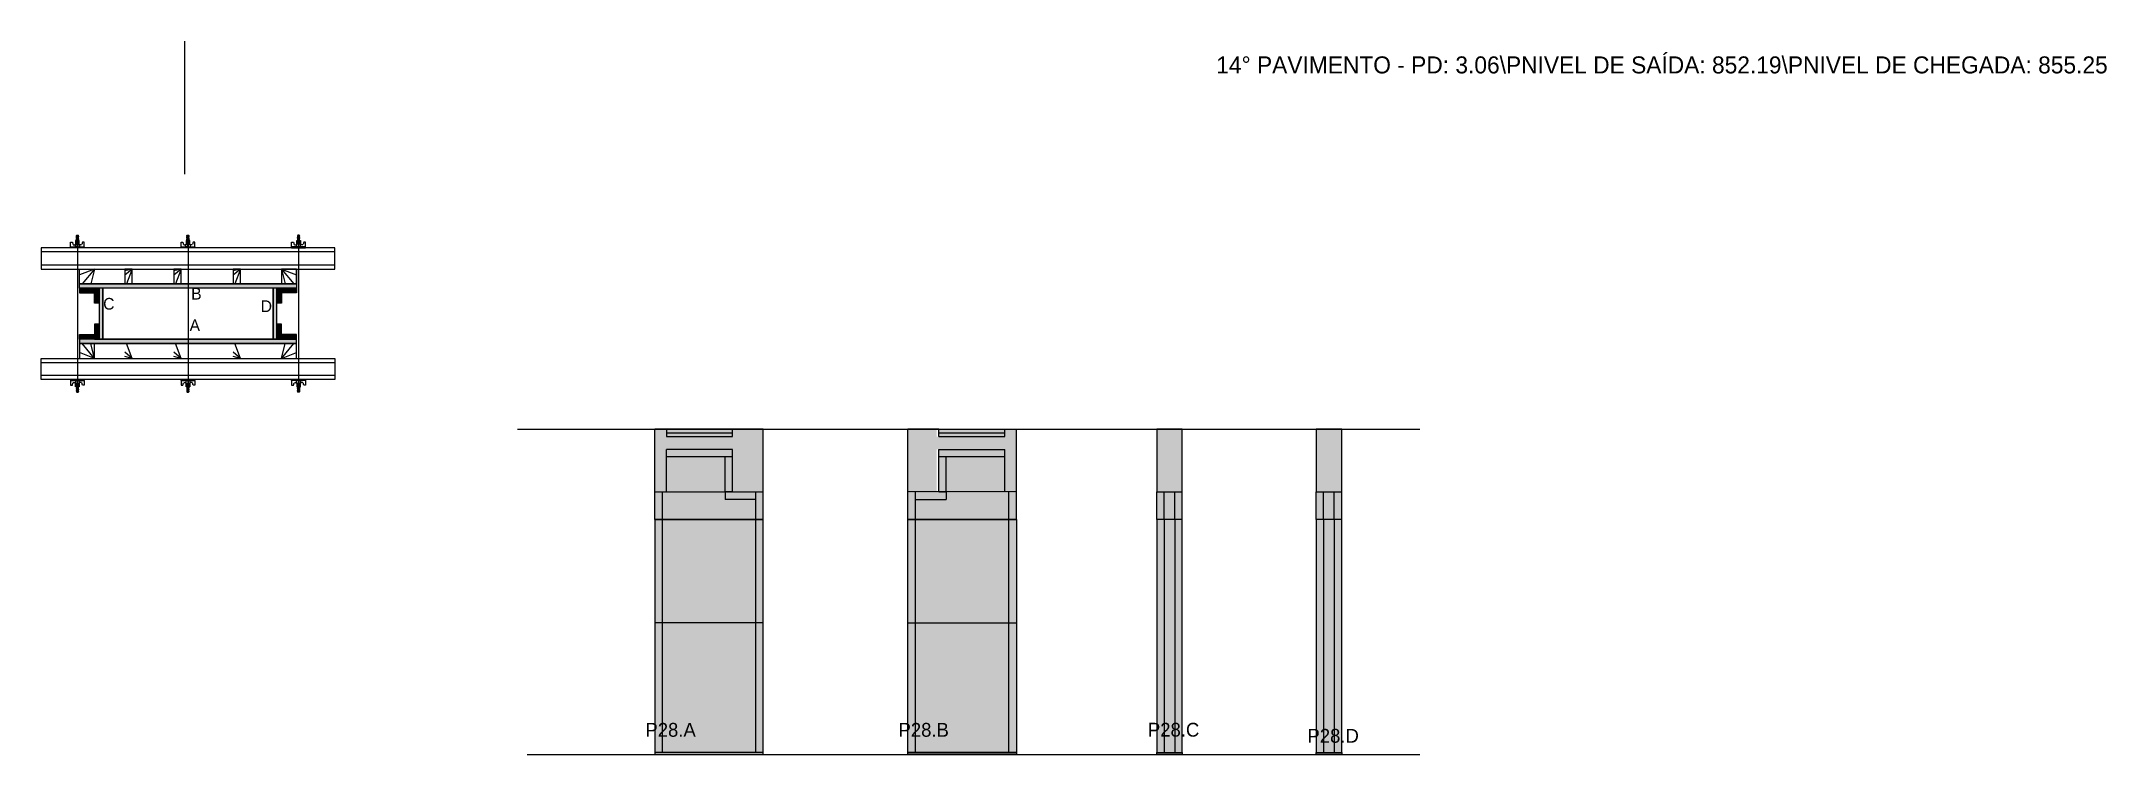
# Model space of a CAD drawing. Header units: metres. Extents: x 4162 to 6105, y 2842 to 3513.
import ezdxf

# ---------------------------------------------------------------- set-up
doc = ezdxf.new("R2010")
doc.units = ezdxf.units.M
for name, color, linetype in [('CHAPA', 7, 'Continuous'), ('COTA', 7, 'Continuous'), ('Hachura', 7, 'Continuous'), ('Madeira', 7, 'Continuous'), ('NOMENCLATURA', 7, 'Continuous'), ('Nível', 7, 'Continuous'), ('Painéis', 7, 'Continuous'), ('Perfil Metálico', 7, 'Continuous'), ('SARR_2.2x7', 7, 'Continuous'), ('SARRAFO', 7, 'Continuous'), ('Texto Seção', 7, 'Continuous'), ('TEXTO_GERAL', 7, 'Continuous')]:
    doc.layers.add(name, color=color, linetype=linetype)

msp = doc.modelspace()

# ---------------------------------------------------------------- hatches: boundary and pattern name
at = {"layer": 'COTA'}
h = msp.add_hatch(color=7, dxfattribs=at)
h.dxf.hatch_style = 1
h.paths.add_polyline_path([(4841.6, 3147.9), (4812.6, 3147.9), (4812.6, 3140.9), (4750.6, 3140.9), (4750.6, 3147.9), (4739.6, 3147.9), (4739.6, 3088.9), (4750.6, 3088.9), (4750.6, 3128.9), (4812.6, 3128.9), (4812.6, 3088.9), (4841.6, 3088.9), (4841.6, 3147.9)])
h = msp.add_hatch(color=7, dxfattribs=at)
h.dxf.hatch_style = 1
h.paths.add_polyline_path([(5004.7, 3128.9), (5068.7, 3128.9), (5068.7, 3088.9), (5079.7, 3088.9), (5079.7, 3147.9), (5068.7, 3147.9), (5068.7, 3140.9), (5004.7, 3140.9), (5004.7, 3147.9), (4977.7, 3147.9), (4977.7, 3088.9), (5004.7, 3088.9), (5004.7, 3128.9)])
h = msp.add_hatch(color=7, dxfattribs=at)
h.dxf.hatch_style = 1
h.paths.add_polyline_path([(5211.7, 3088.9), (5235.7, 3088.9), (5235.7, 3088.9), (5235.7, 3147.9), (5235.7, 3147.9), (5211.7, 3147.9), (5211.7, 3147.9), (5211.7, 3088.9)])
h = msp.add_hatch(color=7, dxfattribs=at)
h.dxf.hatch_style = 1
h.paths.add_polyline_path([(5361.7, 3088.9), (5385.7, 3088.9), (5385.7, 3088.9), (5385.7, 3147.9), (5385.7, 3147.9), (5361.7, 3147.9), (5361.7, 3147.9), (5361.7, 3088.9)])
at = {"layer": 'Hachura'}
h = msp.add_hatch(color=7, dxfattribs=at)
h.dxf.hatch_style = 1
h.paths.add_polyline_path([(4198.4, 3280.5), (4198.4, 3284.5), (4198.4, 3284.5), (4402.4, 3284.5), (4402.4, 3284.5), (4402.4, 3280.5), (4402.4, 3280.5), (4198.4, 3280.5)])
h = msp.add_hatch(color=7, dxfattribs=at)
h.dxf.hatch_style = 1
h.paths.add_polyline_path([(4198.4, 3280.5), (4198.4, 3284.5), (4198.4, 3284.5), (4402.4, 3284.5), (4402.4, 3284.5), (4402.4, 3280.5), (4402.4, 3280.5), (4198.4, 3280.5)])
h = msp.add_hatch(color=7, dxfattribs=at)
h.dxf.hatch_style = 1
h.paths.add_polyline_path([(4212.4, 3280.5), (4212.4, 3276.1), (4212.4, 3276.1), (4198.4, 3276.1), (4198.4, 3276.1), (4198.4, 3280.5), (4198.4, 3280.5), (4212.4, 3280.5)])
h = msp.add_hatch(color=7, dxfattribs=at)
h.dxf.hatch_style = 1
h.paths.add_polyline_path([(4216.8, 3280.5), (4212.4, 3280.5), (4212.4, 3280.5), (4212.4, 3266.5), (4212.4, 3266.5), (4216.8, 3266.5), (4216.8, 3266.5), (4216.8, 3280.5)])
h = msp.add_hatch(color=7, dxfattribs=at)
h.dxf.hatch_style = 1
h.paths.add_polyline_path([(4220.4, 3280.5), (4216.8, 3280.5), (4216.8, 3280.5), (4216.8, 3232.5), (4216.8, 3232.5), (4220.4, 3232.5), (4220.4, 3232.5), (4220.4, 3280.5)])
h = msp.add_hatch(color=7, dxfattribs=at)
h.dxf.hatch_style = 1
h.paths.add_polyline_path([(4220.4, 3280.5), (4216.8, 3280.5), (4216.8, 3280.5), (4216.8, 3232.5), (4216.8, 3232.5), (4220.4, 3232.5), (4220.4, 3232.5), (4220.4, 3280.5)])
h = msp.add_hatch(color=7, dxfattribs=at)
h.dxf.hatch_style = 1
h.paths.add_polyline_path([(4384, 3280.5), (4380.4, 3280.5), (4380.4, 3280.5), (4380.4, 3232.5), (4380.4, 3232.5), (4384, 3232.5), (4384, 3232.5), (4384, 3280.5)])
h = msp.add_hatch(color=7, dxfattribs=at)
h.dxf.hatch_style = 1
h.paths.add_polyline_path([(4384, 3280.5), (4380.4, 3280.5), (4380.4, 3280.5), (4380.4, 3232.5), (4380.4, 3232.5), (4384, 3232.5), (4384, 3232.5), (4384, 3280.5)])
h = msp.add_hatch(color=7, dxfattribs=at)
h.dxf.hatch_style = 1
h.paths.add_polyline_path([(4388.4, 3280.5), (4384, 3280.5), (4384, 3280.5), (4384, 3266.5), (4384, 3266.5), (4388.4, 3266.5), (4388.4, 3266.5), (4388.4, 3280.5)])
h = msp.add_hatch(color=7, dxfattribs=at)
h.dxf.hatch_style = 1
h.paths.add_polyline_path([(4388.4, 3280.5), (4388.4, 3276.1), (4388.4, 3276.1), (4402.4, 3276.1), (4402.4, 3276.1), (4402.4, 3280.5), (4402.4, 3280.5), (4388.4, 3280.5)])
h = msp.add_hatch(color=7, dxfattribs=at)
h.dxf.hatch_style = 1
h.paths.add_polyline_path([(4216.8, 3232.5), (4212.4, 3232.5), (4212.4, 3232.5), (4212.4, 3246.5), (4212.4, 3246.5), (4216.8, 3246.5), (4216.8, 3246.5), (4216.8, 3232.5)])
h = msp.add_hatch(color=7, dxfattribs=at)
h.dxf.hatch_style = 1
h.paths.add_polyline_path([(4388.4, 3232.5), (4384, 3232.5), (4384, 3232.5), (4384, 3246.5), (4384, 3246.5), (4388.4, 3246.5), (4388.4, 3246.5), (4388.4, 3232.5)])
h = msp.add_hatch(color=7, dxfattribs=at)
h.dxf.hatch_style = 1
h.paths.add_polyline_path([(4212.4, 3232.5), (4212.4, 3236.9), (4212.4, 3236.9), (4198.4, 3236.9), (4198.4, 3236.9), (4198.4, 3232.5), (4198.4, 3232.5), (4212.4, 3232.5)])
h = msp.add_hatch(color=7, dxfattribs=at)
h.dxf.hatch_style = 1
h.paths.add_polyline_path([(4198.4, 3232.5), (4198.4, 3228.5), (4198.4, 3228.5), (4402.4, 3228.5), (4402.4, 3228.5), (4402.4, 3232.5), (4402.4, 3232.5), (4198.4, 3232.5)])
h = msp.add_hatch(color=7, dxfattribs=at)
h.dxf.hatch_style = 1
h.paths.add_polyline_path([(4198.4, 3232.5), (4198.4, 3228.5), (4198.4, 3228.5), (4402.4, 3228.5), (4402.4, 3228.5), (4402.4, 3232.5), (4402.4, 3232.5), (4198.4, 3232.5)])
h = msp.add_hatch(color=7, dxfattribs=at)
h.dxf.hatch_style = 1
h.paths.add_polyline_path([(4388.4, 3232.5), (4388.4, 3236.9), (4388.4, 3236.9), (4402.4, 3236.9), (4402.4, 3236.9), (4402.4, 3232.5), (4402.4, 3232.5), (4388.4, 3232.5)])
h = msp.add_hatch(color=7, dxfattribs=at)
h.dxf.hatch_style = 1
h.paths.add_polyline_path([(4812.6, 3147.9), (4750.6, 3147.9), (4750.6, 3147.9), (4750.6, 3140.9), (4750.6, 3140.9), (4812.6, 3140.9), (4812.6, 3140.9), (4812.6, 3147.9)])
h = msp.add_hatch(color=7, dxfattribs=at)
h.dxf.hatch_style = 1
h.paths.add_polyline_path([(5006.7, 3147.9), (5068.7, 3147.9), (5068.7, 3147.9), (5068.7, 3140.9), (5068.7, 3140.9), (5006.7, 3140.9), (5006.7, 3140.9), (5006.7, 3147.9)])
h = msp.add_hatch(color=7, dxfattribs=at)
h.dxf.hatch_style = 1
h.paths.add_polyline_path([(4812.6, 3128.9), (4750.6, 3128.9), (4750.6, 3128.9), (4750.6, 3088.9), (4750.6, 3088.9), (4812.6, 3088.9), (4812.6, 3088.9), (4812.6, 3128.9)])
h = msp.add_hatch(color=7, dxfattribs=at)
h.dxf.hatch_style = 1
h.paths.add_polyline_path([(5006.7, 3128.9), (5068.7, 3128.9), (5068.7, 3128.9), (5068.7, 3088.9), (5068.7, 3088.9), (5006.7, 3088.9), (5006.7, 3088.9), (5006.7, 3128.9)])
h = msp.add_hatch(color=7, dxfattribs=at)
h.dxf.hatch_style = 1
h.paths.add_polyline_path([(4841.6, 3087.9), (4739.6, 3087.9), (4739.6, 3087.9), (4739.6, 2965.9), (4739.6, 2965.9), (4841.6, 2965.9), (4841.6, 2965.9), (4841.6, 3087.9)])
h = msp.add_hatch(color=7, dxfattribs=at)
h.dxf.hatch_style = 1
h.paths.add_polyline_path([(4977.7, 3087.9), (5079.7, 3087.9), (5079.7, 3087.9), (5079.7, 2965.9), (5079.7, 2965.9), (4977.7, 2965.9), (4977.7, 2965.9), (4977.7, 3087.9)])
h = msp.add_hatch(color=7, dxfattribs=at)
h.dxf.hatch_style = 1
h.paths.add_polyline_path([(5235.7, 3088.9), (5211.7, 3088.9), (5211.7, 3088.9), (5211.7, 2841.9), (5211.7, 2841.9), (5235.7, 2841.9), (5235.7, 2841.9), (5235.7, 3088.9)])
h = msp.add_hatch(color=7, dxfattribs=at)
h.dxf.hatch_style = 1
h.paths.add_polyline_path([(5385.7, 3088.9), (5361.7, 3088.9), (5361.7, 3088.9), (5361.7, 2841.9), (5361.7, 2841.9), (5385.7, 2841.9), (5385.7, 2841.9), (5385.7, 3088.9)])
h = msp.add_hatch(color=7, dxfattribs=at)
h.dxf.hatch_style = 1
h.paths.add_polyline_path([(4841.6, 2965.9), (4739.6, 2965.9), (4739.6, 2965.9), (4739.6, 2843.9), (4739.6, 2843.9), (4841.6, 2843.9), (4841.6, 2843.9), (4841.6, 2965.9)])
h = msp.add_hatch(color=7, dxfattribs=at)
h.dxf.hatch_style = 1
h.paths.add_polyline_path([(4977.7, 2965.9), (5079.7, 2965.9), (5079.7, 2965.9), (5079.7, 2843.9), (5079.7, 2843.9), (4977.7, 2843.9), (4977.7, 2843.9), (4977.7, 2965.9)])

# ---------------------------------------------------------------- linework, layer by layer
at = {"layer": 'CHAPA', "color": 7, "lineweight": 25}
for points in [[(4198.4, 3280.5), (4198.4, 3284.5), (4402.4, 3284.5), (4402.4, 3280.5)], [(4198.4, 3280.5), (4198.4, 3284.5), (4402.4, 3284.5), (4402.4, 3280.5)], [(4220.4, 3280.5), (4216.8, 3280.5), (4216.8, 3232.5), (4220.4, 3232.5)], [(4220.4, 3280.5), (4216.8, 3280.5), (4216.8, 3232.5), (4220.4, 3232.5)], [(4384, 3280.5), (4380.4, 3280.5), (4380.4, 3232.5), (4384, 3232.5)], [(4384, 3280.5), (4380.4, 3280.5), (4380.4, 3232.5), (4384, 3232.5)], [(4198.4, 3232.5), (4198.4, 3228.5), (4402.4, 3228.5), (4402.4, 3232.5)], [(4198.4, 3232.5), (4198.4, 3228.5), (4402.4, 3228.5), (4402.4, 3232.5)]]:
    msp.add_lwpolyline(points, close=True, dxfattribs=at)
at = {"layer": 'COTA', "color": 7, "lineweight": 25}
for p, q in [((4841.6, 3147.9), (4739.6, 3147.9)), ((4739.6, 3088.9), (4739.6, 3147.9)), ((4841.6, 3088.9), (4841.6, 3147.9)), ((4977.7, 3088.9), (4977.7, 3147.9)), ((5006.7, 3147.9), (4977.7, 3147.9)), ((5068.7, 3147.9), (5079.7, 3147.9)), ((5079.7, 3088.9), (5079.7, 3147.9))]:
    msp.add_line(p, q, dxfattribs=at)
for points in [[(5235.7, 3088.9), (5235.7, 3147.9), (5211.7, 3147.9), (5211.7, 3088.9)], [(5385.7, 3088.9), (5385.7, 3147.9), (5361.7, 3147.9), (5361.7, 3088.9)]]:
    msp.add_lwpolyline(points, dxfattribs=at)
at = {"layer": 'Defpoints', "color": 7, "lineweight": 25}
msp.add_line((4297.4, 3387.6), (4297.4, 3512.6), dxfattribs=at)
at = {"layer": 'Hachura', "color": 7, "lineweight": 25}
for p, q in [((4189.9, 3318.5), (4189.9, 3323.7)), ((4189.9, 3323.7), (4191.6, 3323.7)), ((4191.6, 3323.7), (4192.2, 3321.5)), ((4198.1, 3325.2), (4194.7, 3325.2)), ((4198.1, 3325.2), (4194.7, 3325.2)), ((4194.7, 3325.2), (4194.7, 3322)), ((4197.4, 3328.3), (4195.2, 3329.3)), ((4197.4, 3327.1), (4195.2, 3328.2)), ((4197.4, 3325.9), (4195.2, 3327)), ((4196.5, 3325.2), (4195.2, 3325.9)), ((4195.3, 3329.6), (4197.4, 3328.5)), ((4195.3, 3328.4), (4197.4, 3327.3)), ((4195.3, 3327.3), (4197.4, 3326.2)), ((4195.4, 3330), (4195.7, 3330.3)), ((4195.4, 3329.7), (4195.4, 3330)), ((4195.4, 3330), (4195.4, 3330)), ((4197.3, 3330), (4195.4, 3330)), ((4195.4, 3329.7), (4197.3, 3328.7)), ((4195.4, 3329.7), (4197.3, 3328.7)), ((4195.4, 3328.5), (4195.4, 3329.2)), ((4197.3, 3328.2), (4195.4, 3329.2)), ((4195.4, 3328.5), (4197.3, 3327.5)), ((4195.4, 3327.4), (4195.4, 3328)), ((4197.3, 3327), (4195.4, 3328)), ((4195.4, 3327.8), (4195.4, 3328)), ((4195.4, 3327.4), (4197.3, 3326.4)), ((4195.4, 3326.2), (4195.4, 3326.8)), ((4197.3, 3325.9), (4195.4, 3326.8)), ((4195.4, 3326.2), (4197.3, 3325.2)), ((4196.3, 3325.2), (4195.4, 3325.7)), ((4195.4, 3325.2), (4195.4, 3325.7)), ((4195.7, 3330.3), (4197, 3330.3)), ((4195.7, 3325.2), (4195.7, 3322)), ((4197.3, 3329.3), (4196, 3330)), ((4197.4, 3329.4), (4196.3, 3330)), ((4196.4, 3329.3), (4196.4, 3187.5)), ((4196.8, 3330), (4197.4, 3329.7)), ((4197.3, 3330), (4197, 3330.3)), ((4197, 3330), (4197.3, 3329.9)), ((4197.3, 3329.9), (4197.3, 3330)), ((4197.3, 3329.3), (4197.3, 3328.7)), ((4197.3, 3327.5), (4197.3, 3328.2)), ((4197.3, 3326.8), (4197.3, 3327)), ((4197.3, 3326.8), (4197.3, 3326.4)), ((4197.3, 3325.9), (4197.3, 3325.2)), ((4197.3, 3325.2), (4197.3, 3322)), ((4198.1, 3322), (4198.1, 3325.2)), ((4201.2, 3323.7), (4200.6, 3321.5)), ((4202.8, 3323.7), (4201.2, 3323.7)), ((4202.8, 3319.4), (4202.8, 3323.7)), ((4293.9, 3318.5), (4293.9, 3323.7)), ((4293.9, 3323.7), (4295.6, 3323.7)), ((4295.6, 3323.7), (4296.2, 3321.5)), ((4302.1, 3325.2), (4298.7, 3325.2)), ((4302.1, 3325.2), (4298.7, 3325.2)), ((4298.7, 3325.2), (4298.7, 3322)), ((4301.4, 3328.3), (4299.2, 3329.3)), ((4301.4, 3327.1), (4299.2, 3328.2)), ((4301.4, 3325.9), (4299.2, 3327)), ((4300.5, 3325.2), (4299.2, 3325.9)), ((4299.3, 3329.6), (4301.4, 3328.5)), ((4299.3, 3328.4), (4301.4, 3327.3)), ((4299.3, 3327.3), (4301.4, 3326.2)), ((4299.4, 3330), (4299.7, 3330.3)), ((4299.4, 3329.7), (4299.4, 3330)), ((4299.4, 3330), (4299.4, 3330)), ((4301.3, 3330), (4299.4, 3330)), ((4299.4, 3329.7), (4301.3, 3328.7)), ((4299.4, 3329.7), (4301.3, 3328.7)), ((4299.4, 3328.5), (4299.4, 3329.2)), ((4301.3, 3328.2), (4299.4, 3329.2)), ((4299.4, 3328.5), (4301.3, 3327.5)), ((4299.4, 3327.4), (4299.4, 3328)), ((4301.3, 3327), (4299.4, 3328)), ((4299.4, 3327.8), (4299.4, 3328)), ((4299.4, 3327.4), (4301.3, 3326.4)), ((4299.4, 3326.2), (4299.4, 3326.8)), ((4301.3, 3325.9), (4299.4, 3326.8)), ((4299.4, 3326.2), (4301.3, 3325.2)), ((4300.3, 3325.2), (4299.4, 3325.7)), ((4299.4, 3325.2), (4299.4, 3325.7)), ((4299.7, 3330.3), (4301, 3330.3)), ((4299.7, 3325.2), (4299.7, 3322)), ((4301.3, 3329.3), (4300, 3330)), ((4301.4, 3329.4), (4300.3, 3330)), ((4300.4, 3329.3), (4300.4, 3187.5)), ((4300.8, 3330), (4301.4, 3329.7)), ((4301.3, 3330), (4301, 3330.3)), ((4301, 3330), (4301.3, 3329.9)), ((4301.3, 3329.9), (4301.3, 3330)), ((4301.3, 3329.3), (4301.3, 3328.7)), ((4301.3, 3327.5), (4301.3, 3328.2)), ((4301.3, 3326.8), (4301.3, 3327)), ((4301.3, 3326.8), (4301.3, 3326.4)), ((4301.3, 3325.9), (4301.3, 3325.2)), ((4301.3, 3325.2), (4301.3, 3322)), ((4302.1, 3322), (4302.1, 3325.2)), ((4305.2, 3323.7), (4304.6, 3321.5)), ((4306.8, 3323.7), (4305.2, 3323.7)), ((4306.8, 3319.4), (4306.8, 3323.7)), ((4397.9, 3319.4), (4397.9, 3323.7)), ((4397.9, 3323.7), (4399.6, 3323.7)), ((4399.6, 3323.7), (4400.2, 3321.5)), ((4402.7, 3325.2), (4406.1, 3325.2)), ((4402.7, 3325.2), (4406.1, 3325.2)), ((4402.7, 3322), (4402.7, 3325.2)), ((4404, 3330), (4403.3, 3329.7)), ((4405.5, 3329.6), (4403.3, 3328.5)), ((4405.5, 3328.4), (4403.3, 3327.3)), ((4405.5, 3327.3), (4403.3, 3326.2)), ((4403.4, 3329.4), (4404.5, 3330)), ((4403.4, 3328.3), (4405.5, 3329.3)), ((4403.4, 3327.1), (4405.5, 3328.2)), ((4403.4, 3325.9), (4405.5, 3327)), ((4403.5, 3330), (4403.8, 3330.3)), ((4403.7, 3330), (4403.5, 3329.9)), ((4403.5, 3329.9), (4403.5, 3330)), ((4403.5, 3329.3), (4404.8, 3330)), ((4403.5, 3330), (4405.4, 3330)), ((4405.4, 3329.7), (4403.5, 3328.7)), ((4405.4, 3329.7), (4403.5, 3328.7)), ((4403.5, 3329.3), (4403.5, 3328.7)), ((4403.5, 3328.2), (4405.4, 3329.2)), ((4405.4, 3328.5), (4403.5, 3327.5)), ((4403.5, 3327.5), (4403.5, 3328.2)), ((4403.5, 3327), (4405.4, 3328)), ((4405.4, 3327.4), (4403.5, 3326.4)), ((4403.5, 3326.8), (4403.5, 3327)), ((4403.5, 3326.8), (4403.5, 3326.4)), ((4403.5, 3325.9), (4405.4, 3326.8)), ((4405.4, 3326.2), (4403.5, 3325.2)), ((4403.5, 3325.9), (4403.5, 3325.2)), ((4403.5, 3325.2), (4403.5, 3322)), ((4405.1, 3330.3), (4403.8, 3330.3)), ((4404.3, 3325.2), (4405.5, 3325.9)), ((4404.4, 3329.3), (4404.4, 3187.5)), ((4404.5, 3325.2), (4405.4, 3325.7)), ((4405, 3325.2), (4405, 3322)), ((4405.4, 3330), (4405.1, 3330.3)), ((4405.4, 3329.7), (4405.4, 3330)), ((4405.4, 3330), (4405.4, 3330)), ((4405.4, 3328.5), (4405.4, 3329.2)), ((4405.4, 3327.4), (4405.4, 3328)), ((4405.4, 3327.8), (4405.4, 3328)), ((4405.4, 3326.2), (4405.4, 3326.8)), ((4405.4, 3325.2), (4405.4, 3325.7)), ((4406.1, 3325.2), (4406.1, 3322)), ((4409.2, 3323.7), (4408.6, 3321.5)), ((4410.8, 3323.7), (4409.2, 3323.7)), ((4410.8, 3318.5), (4410.8, 3323.7)), ((4189.9, 3319.4), (4202.8, 3319.4)), ((4189.9, 3319.4), (4195.1, 3319.4)), ((4202.8, 3318.5), (4189.9, 3318.5)), ((4190.1, 3319.4), (4190.1, 3318.5)), ((4190.3, 3319.4), (4190.3, 3318.5)), ((4190.6, 3319.4), (4190.6, 3318.5)), ((4191.1, 3319.4), (4191.1, 3318.5)), ((4191.9, 3319.4), (4191.9, 3318.5)), ((4192.5, 3321.2), (4194.5, 3321.2)), ((4193.3, 3319.4), (4193.3, 3318.5)), ((4201.9, 3318.5), (4194.1, 3318.5)), ((4194.5, 3322), (4198.3, 3322)), ((4194.5, 3319.4), (4194.5, 3322)), ((4196.4, 3319.4), (4194.5, 3319.4)), ((4195.1, 3319.4), (4195.7, 3319.4)), ((4195.4, 3319.1), (4195.4, 3319.3)), ((4195.4, 3318.7), (4195.4, 3319.1)), ((4196.1, 3319.4), (4196.1, 3321.4)), ((4196.4, 3319.4), (4196.4, 3318.5)), ((4196.6, 3321.4), (4196.6, 3319.4)), ((4197.4, 3319.3), (4197.4, 3318.9)), ((4198.3, 3322), (4198.1, 3322)), ((4198.3, 3322), (4198.1, 3322)), ((4198.3, 3322), (4198.3, 3319.4)), ((4200.3, 3321.2), (4198.3, 3321.2)), ((4199.4, 3319.4), (4199.4, 3318.5)), ((4200.8, 3319.4), (4200.8, 3318.5)), ((4201.7, 3319.4), (4201.7, 3318.5)), ((4202.1, 3319.4), (4202.1, 3318.5)), ((4202.5, 3319.4), (4202.5, 3318.5)), ((4202.7, 3319.4), (4202.7, 3318.5)), ((4202.8, 3319.4), (4202.8, 3318.5)), ((4293.9, 3319.4), (4306.8, 3319.4)), ((4293.9, 3319.4), (4299.1, 3319.4)), ((4306.8, 3318.5), (4293.9, 3318.5)), ((4294.1, 3319.4), (4294.1, 3318.5)), ((4294.3, 3319.4), (4294.3, 3318.5)), ((4294.6, 3319.4), (4294.6, 3318.5)), ((4295.1, 3319.4), (4295.1, 3318.5)), ((4295.9, 3319.4), (4295.9, 3318.5)), ((4296.5, 3321.2), (4298.5, 3321.2)), ((4297.3, 3319.4), (4297.3, 3318.5)), ((4305.9, 3318.5), (4298.1, 3318.5)), ((4298.5, 3322), (4302.3, 3322)), ((4298.5, 3319.4), (4298.5, 3322)), ((4300.4, 3319.4), (4298.5, 3319.4)), ((4299.1, 3319.4), (4299.7, 3319.4)), ((4299.4, 3319.1), (4299.4, 3319.3)), ((4299.4, 3318.7), (4299.4, 3319.1)), ((4300.1, 3319.4), (4300.1, 3321.4)), ((4300.4, 3319.4), (4300.4, 3318.5)), ((4300.6, 3321.4), (4300.6, 3319.4)), ((4301.4, 3319.3), (4301.4, 3318.9)), ((4302.3, 3322), (4302.1, 3322)), ((4302.3, 3322), (4302.1, 3322)), ((4302.3, 3322), (4302.3, 3319.4)), ((4304.3, 3321.2), (4302.3, 3321.2)), ((4303.4, 3319.4), (4303.4, 3318.5)), ((4304.8, 3319.4), (4304.8, 3318.5)), ((4305.7, 3319.4), (4305.7, 3318.5)), ((4306.1, 3319.4), (4306.1, 3318.5)), ((4306.5, 3319.4), (4306.5, 3318.5)), ((4306.7, 3319.4), (4306.7, 3318.5)), ((4306.8, 3319.4), (4306.8, 3318.5)), ((4410.8, 3319.4), (4397.9, 3319.4)), ((4397.9, 3319.4), (4397.9, 3318.5)), ((4397.9, 3318.5), (4410.8, 3318.5)), ((4398.1, 3319.4), (4398.1, 3318.5)), ((4398.3, 3319.4), (4398.3, 3318.5)), ((4398.6, 3319.4), (4398.6, 3318.5)), ((4398.9, 3318.5), (4406.7, 3318.5)), ((4399.1, 3319.4), (4399.1, 3318.5)), ((4399.9, 3319.4), (4399.9, 3318.5)), ((4400.5, 3321.2), (4402.5, 3321.2)), ((4401.4, 3319.4), (4401.4, 3318.5)), ((4406.3, 3322), (4402.5, 3322)), ((4402.5, 3322), (4402.5, 3319.4)), ((4402.5, 3322), (4402.7, 3322)), ((4402.5, 3322), (4402.7, 3322)), ((4403.4, 3319.3), (4403.4, 3318.9)), ((4404.2, 3321.4), (4404.2, 3319.4)), ((4404.4, 3319.4), (4406.3, 3319.4)), ((4404.4, 3319.4), (4404.4, 3318.5)), ((4404.7, 3319.4), (4404.7, 3321.4)), ((4405.7, 3319.4), (4405, 3319.4)), ((4405.3, 3319.1), (4405.3, 3319.3)), ((4405.3, 3318.7), (4405.3, 3319.1)), ((4410.8, 3319.4), (4405.7, 3319.4)), ((4406.3, 3319.4), (4406.3, 3322)), ((4408.3, 3321.2), (4406.3, 3321.2)), ((4407.4, 3319.4), (4407.4, 3318.5)), ((4408.8, 3319.4), (4408.8, 3318.5)), ((4409.7, 3319.4), (4409.7, 3318.5)), ((4410.1, 3319.4), (4410.1, 3318.5)), ((4410.5, 3319.4), (4410.5, 3318.5)), ((4410.7, 3319.4), (4410.7, 3318.5)), ((4202.8, 3194.5), (4189.9, 3194.5)), ((4189.9, 3194.5), (4189.9, 3189.4)), ((4189.9, 3193.6), (4202.8, 3193.6)), ((4189.9, 3193.6), (4195.1, 3193.6)), ((4189.9, 3189.4), (4191.6, 3189.4)), ((4190.1, 3193.6), (4190.1, 3194.5)), ((4190.3, 3193.6), (4190.3, 3194.5)), ((4190.6, 3193.6), (4190.6, 3194.5)), ((4191.1, 3193.6), (4191.1, 3194.5)), ((4191.6, 3189.4), (4192.2, 3191.6)), ((4191.9, 3193.6), (4191.9, 3194.5)), ((4192.5, 3191.8), (4194.5, 3191.8)), ((4193.3, 3193.6), (4193.3, 3194.5)), ((4201.9, 3194.5), (4194.1, 3194.5)), ((4196.4, 3193.6), (4194.5, 3193.6)), ((4194.5, 3193.6), (4194.5, 3191)), ((4194.5, 3191), (4198.3, 3191)), ((4194.7, 3187.8), (4194.7, 3191)), ((4198.1, 3187.9), (4194.7, 3187.9)), ((4198.1, 3187.8), (4194.7, 3187.8)), ((4195.1, 3193.6), (4195.7, 3193.6)), ((4196.5, 3187.8), (4195.2, 3187.2)), ((4197.4, 3187.1), (4195.2, 3186)), ((4195.3, 3185.8), (4197.4, 3186.9)), ((4195.4, 3194.4), (4195.4, 3193.9)), ((4195.4, 3193.9), (4195.4, 3193.7)), ((4195.4, 3186.8), (4197.3, 3187.8)), ((4196.3, 3187.8), (4195.4, 3187.4)), ((4195.4, 3187.8), (4195.4, 3187.4)), ((4197.3, 3187.2), (4195.4, 3186.2)), ((4195.4, 3186.8), (4195.4, 3186.2)), ((4195.4, 3185.7), (4197.3, 3186.6)), ((4195.7, 3187.8), (4195.7, 3191)), ((4196.1, 3193.6), (4196.1, 3191.6)), ((4196.4, 3193.6), (4196.4, 3194.5)), ((4196.6, 3191.6), (4196.6, 3193.6)), ((4197.3, 3187.8), (4197.3, 3191)), ((4197.3, 3187.2), (4197.3, 3187.8)), ((4197.3, 3186.2), (4197.3, 3186.6)), ((4197.4, 3193.7), (4197.4, 3194.2)), ((4198.1, 3191), (4198.1, 3187.8)), ((4198.3, 3191), (4198.1, 3191)), ((4198.3, 3191), (4198.1, 3191)), ((4198.3, 3191), (4198.3, 3193.6)), ((4200.3, 3191.8), (4198.3, 3191.8)), ((4199.4, 3193.6), (4199.4, 3194.5)), ((4201.2, 3189.4), (4200.6, 3191.6)), ((4200.8, 3193.6), (4200.8, 3194.5)), ((4202.8, 3189.4), (4201.2, 3189.4)), ((4201.7, 3193.6), (4201.7, 3194.5)), ((4202.1, 3193.6), (4202.1, 3194.5)), ((4202.5, 3193.6), (4202.5, 3194.5)), ((4202.7, 3193.6), (4202.7, 3194.5)), ((4202.8, 3193.6), (4202.8, 3194.5)), ((4202.8, 3193.6), (4202.8, 3189.4)), ((4306.8, 3194.5), (4293.9, 3194.5)), ((4293.9, 3194.5), (4293.9, 3189.4)), ((4293.9, 3193.6), (4306.8, 3193.6)), ((4293.9, 3193.6), (4299.1, 3193.6)), ((4293.9, 3189.4), (4295.6, 3189.4)), ((4294.1, 3193.6), (4294.1, 3194.5)), ((4294.3, 3193.6), (4294.3, 3194.5)), ((4294.6, 3193.6), (4294.6, 3194.5)), ((4295.1, 3193.6), (4295.1, 3194.5)), ((4295.6, 3189.4), (4296.2, 3191.6)), ((4295.9, 3193.6), (4295.9, 3194.5)), ((4296.5, 3191.8), (4298.5, 3191.8)), ((4297.3, 3193.6), (4297.3, 3194.5)), ((4305.9, 3194.5), (4298.1, 3194.5)), ((4300.4, 3193.6), (4298.5, 3193.6)), ((4298.5, 3193.6), (4298.5, 3191)), ((4298.5, 3191), (4302.3, 3191)), ((4298.7, 3187.8), (4298.7, 3191)), ((4302.1, 3187.9), (4298.7, 3187.9)), ((4302.1, 3187.8), (4298.7, 3187.8)), ((4299.1, 3193.6), (4299.7, 3193.6)), ((4300.5, 3187.8), (4299.2, 3187.2)), ((4301.4, 3187.1), (4299.2, 3186)), ((4299.3, 3185.8), (4301.4, 3186.9)), ((4299.4, 3194.4), (4299.4, 3193.9)), ((4299.4, 3193.9), (4299.4, 3193.7)), ((4299.4, 3186.8), (4301.3, 3187.8)), ((4300.3, 3187.8), (4299.4, 3187.4)), ((4299.4, 3187.8), (4299.4, 3187.4)), ((4301.3, 3187.2), (4299.4, 3186.2)), ((4299.4, 3186.8), (4299.4, 3186.2)), ((4299.4, 3185.7), (4301.3, 3186.6)), ((4299.7, 3187.8), (4299.7, 3191)), ((4300.1, 3193.6), (4300.1, 3191.6)), ((4300.4, 3193.6), (4300.4, 3194.5)), ((4300.6, 3191.6), (4300.6, 3193.6)), ((4301.3, 3187.8), (4301.3, 3191)), ((4301.3, 3187.2), (4301.3, 3187.8)), ((4301.3, 3186.2), (4301.3, 3186.6)), ((4301.4, 3193.7), (4301.4, 3194.2)), ((4302.1, 3191), (4302.1, 3187.8)), ((4302.3, 3191), (4302.1, 3191)), ((4302.3, 3191), (4302.1, 3191)), ((4302.3, 3191), (4302.3, 3193.6)), ((4304.3, 3191.8), (4302.3, 3191.8)), ((4303.4, 3193.6), (4303.4, 3194.5)), ((4305.2, 3189.4), (4304.6, 3191.6)), ((4304.8, 3193.6), (4304.8, 3194.5)), ((4306.8, 3189.4), (4305.2, 3189.4)), ((4305.7, 3193.6), (4305.7, 3194.5)), ((4306.1, 3193.6), (4306.1, 3194.5)), ((4306.5, 3193.6), (4306.5, 3194.5)), ((4306.7, 3193.6), (4306.7, 3194.5)), ((4306.8, 3193.6), (4306.8, 3194.5)), ((4306.8, 3193.6), (4306.8, 3189.4)), ((4397.9, 3194.5), (4410.8, 3194.5)), ((4397.9, 3193.6), (4397.9, 3194.5)), ((4410.8, 3193.6), (4397.9, 3193.6)), ((4397.9, 3193.6), (4397.9, 3189.4)), ((4397.9, 3189.4), (4399.6, 3189.4)), ((4398.1, 3193.6), (4398.1, 3194.5)), ((4398.3, 3193.6), (4398.3, 3194.5)), ((4398.6, 3193.6), (4398.6, 3194.5)), ((4398.9, 3194.5), (4406.7, 3194.5)), ((4399.1, 3193.6), (4399.1, 3194.5)), ((4399.6, 3189.4), (4400.2, 3191.6)), ((4399.9, 3193.6), (4399.9, 3194.5)), ((4400.5, 3191.8), (4402.5, 3191.8)), ((4401.4, 3193.6), (4401.4, 3194.5)), ((4402.5, 3191), (4402.5, 3193.6)), ((4406.3, 3191), (4402.5, 3191)), ((4402.5, 3191), (4402.7, 3191)), ((4402.5, 3191), (4402.7, 3191)), ((4402.7, 3191), (4402.7, 3187.8)), ((4402.7, 3187.9), (4406.1, 3187.9)), ((4402.7, 3187.8), (4406.1, 3187.8)), ((4405.5, 3185.8), (4403.3, 3186.9)), ((4403.4, 3193.7), (4403.4, 3194.2)), ((4403.4, 3187.1), (4405.5, 3186)), ((4403.5, 3187.8), (4403.5, 3191)), ((4403.5, 3187.2), (4403.5, 3187.8)), ((4405.4, 3186.8), (4403.5, 3187.8)), ((4403.5, 3187.2), (4405.4, 3186.2)), ((4403.5, 3186.2), (4403.5, 3186.6)), ((4405.4, 3185.7), (4403.5, 3186.6)), ((4404.2, 3191.6), (4404.2, 3193.6)), ((4404.3, 3187.8), (4405.5, 3187.2)), ((4404.4, 3193.6), (4404.4, 3194.5)), ((4404.4, 3193.6), (4406.3, 3193.6)), ((4404.5, 3187.8), (4405.4, 3187.4)), ((4404.7, 3193.6), (4404.7, 3191.6)), ((4405.7, 3193.6), (4405, 3193.6)), ((4405, 3187.8), (4405, 3191)), ((4405.3, 3194.4), (4405.3, 3193.9)), ((4405.3, 3193.9), (4405.3, 3193.7)), ((4405.4, 3187.8), (4405.4, 3187.4)), ((4405.4, 3186.8), (4405.4, 3186.2)), ((4410.8, 3193.6), (4405.7, 3193.6)), ((4406.1, 3187.8), (4406.1, 3191)), ((4406.3, 3193.6), (4406.3, 3191)), ((4408.3, 3191.8), (4406.3, 3191.8)), ((4407.4, 3193.6), (4407.4, 3194.5)), ((4409.2, 3189.4), (4408.6, 3191.6)), ((4408.8, 3193.6), (4408.8, 3194.5)), ((4410.8, 3189.4), (4409.2, 3189.4)), ((4409.7, 3193.6), (4409.7, 3194.5)), ((4410.1, 3193.6), (4410.1, 3194.5)), ((4410.5, 3193.6), (4410.5, 3194.5)), ((4410.7, 3193.6), (4410.7, 3194.5)), ((4410.8, 3194.5), (4410.8, 3189.4)), ((4197.4, 3185.9), (4195.2, 3184.9)), ((4197.4, 3184.8), (4195.2, 3183.7)), ((4195.3, 3184.6), (4197.4, 3185.7)), ((4195.3, 3183.5), (4197.4, 3184.5)), ((4197.3, 3186), (4195.4, 3185)), ((4195.4, 3185.7), (4195.4, 3185)), ((4195.4, 3184.5), (4197.3, 3185.5)), ((4195.4, 3185.2), (4195.4, 3185)), ((4197.3, 3184.8), (4195.4, 3183.9)), ((4195.4, 3184.5), (4195.4, 3183.9)), ((4195.4, 3183.4), (4197.3, 3184.3)), ((4195.4, 3183.4), (4197.3, 3184.3)), ((4195.4, 3183.4), (4195.4, 3183)), ((4195.4, 3183), (4195.4, 3183)), ((4195.4, 3183), (4195.7, 3182.7)), ((4197.3, 3183), (4195.4, 3183)), ((4195.7, 3182.7), (4197, 3182.7)), ((4197.3, 3183.7), (4196, 3183)), ((4197.4, 3183.6), (4196.3, 3183)), ((4196.8, 3183), (4197.4, 3183.4)), ((4197, 3183), (4197.3, 3183.2)), ((4197.3, 3183), (4197, 3182.7)), ((4197.3, 3186.2), (4197.3, 3186)), ((4197.3, 3185.5), (4197.3, 3184.8)), ((4197.3, 3183.7), (4197.3, 3184.3)), ((4197.3, 3183.2), (4197.3, 3183)), ((4301.4, 3185.9), (4299.2, 3184.9)), ((4301.4, 3184.8), (4299.2, 3183.7)), ((4299.3, 3184.6), (4301.4, 3185.7)), ((4299.3, 3183.5), (4301.4, 3184.5)), ((4301.3, 3186), (4299.4, 3185)), ((4299.4, 3185.7), (4299.4, 3185)), ((4299.4, 3184.5), (4301.3, 3185.5)), ((4299.4, 3185.2), (4299.4, 3185)), ((4301.3, 3184.8), (4299.4, 3183.9)), ((4299.4, 3184.5), (4299.4, 3183.9)), ((4299.4, 3183.4), (4301.3, 3184.3)), ((4299.4, 3183.4), (4301.3, 3184.3)), ((4299.4, 3183.4), (4299.4, 3183)), ((4299.4, 3183), (4299.4, 3183)), ((4299.4, 3183), (4299.7, 3182.7)), ((4301.3, 3183), (4299.4, 3183)), ((4299.7, 3182.7), (4301, 3182.7)), ((4301.3, 3183.7), (4300, 3183)), ((4301.4, 3183.6), (4300.3, 3183)), ((4300.8, 3183), (4301.4, 3183.4)), ((4301, 3183), (4301.3, 3183.2)), ((4301.3, 3183), (4301, 3182.7)), ((4301.3, 3186.2), (4301.3, 3186)), ((4301.3, 3185.5), (4301.3, 3184.8)), ((4301.3, 3183.7), (4301.3, 3184.3)), ((4301.3, 3183.2), (4301.3, 3183)), ((4405.5, 3184.6), (4403.3, 3185.7)), ((4405.5, 3183.5), (4403.3, 3184.5)), ((4404, 3183), (4403.3, 3183.4)), ((4403.4, 3185.9), (4405.5, 3184.9)), ((4403.4, 3184.8), (4405.5, 3183.7)), ((4403.4, 3183.6), (4404.5, 3183)), ((4403.5, 3186.2), (4403.5, 3186)), ((4403.5, 3186), (4405.4, 3185)), ((4403.5, 3185.5), (4403.5, 3184.8)), ((4405.4, 3184.5), (4403.5, 3185.5)), ((4403.5, 3184.8), (4405.4, 3183.9)), ((4405.4, 3183.4), (4403.5, 3184.3)), ((4403.5, 3183.7), (4403.5, 3184.3)), ((4405.4, 3183.4), (4403.5, 3184.3)), ((4403.5, 3183.7), (4404.8, 3183)), ((4403.7, 3183), (4403.5, 3183.2)), ((4403.5, 3183.2), (4403.5, 3183)), ((4403.5, 3183), (4403.8, 3182.7)), ((4403.5, 3183), (4405.4, 3183)), ((4405.1, 3182.7), (4403.8, 3182.7)), ((4405.4, 3183), (4405.1, 3182.7)), ((4405.4, 3185.7), (4405.4, 3185)), ((4405.4, 3185.2), (4405.4, 3185)), ((4405.4, 3184.5), (4405.4, 3183.9)), ((4405.4, 3183.4), (4405.4, 3183)), ((4405.4, 3183), (4405.4, 3183))]:
    msp.add_line(p, q, dxfattribs=at)
at = {"layer": 'Madeira', "color": 7, "lineweight": 25}
for p, q in [((4212.4, 3298.5), (4198.4, 3293.1)), ((4212.4, 3298.5), (4200.9, 3284.5)), ((4212.4, 3298.5), (4208.9, 3284.5)), ((4247.9, 3298.5), (4240.9, 3292.8)), ((4247.9, 3298.5), (4240.9, 3296.8)), ((4247.9, 3298.5), (4242.5, 3284.5)), ((4293.9, 3298.5), (4286.9, 3292.8)), ((4293.9, 3298.5), (4286.9, 3296.8)), ((4293.9, 3298.5), (4288.5, 3284.5)), ((4349.9, 3298.5), (4342.9, 3292.8)), ((4349.9, 3298.5), (4342.9, 3296.8)), ((4349.9, 3298.5), (4344.5, 3284.5)), ((4388.4, 3298.5), (4399.9, 3284.5)), ((4388.4, 3298.5), (4391.9, 3284.5)), ((4388.4, 3298.5), (4402.4, 3293.1)), ((4212.4, 3214.5), (4200.9, 3228.5)), ((4212.4, 3214.5), (4208.9, 3228.5)), ((4247.9, 3214.5), (4242.5, 3228.5)), ((4293.9, 3214.5), (4288.5, 3228.5)), ((4349.9, 3214.5), (4344.5, 3228.5)), ((4388.4, 3214.5), (4399.9, 3228.5)), ((4388.4, 3214.5), (4391.9, 3228.5)), ((4212.4, 3214.5), (4198.4, 3219.9)), ((4247.9, 3214.5), (4240.9, 3220.3)), ((4247.9, 3214.5), (4240.9, 3216.2)), ((4293.9, 3214.5), (4286.9, 3220.3)), ((4293.9, 3214.5), (4286.9, 3216.2)), ((4349.9, 3214.5), (4342.9, 3220.3)), ((4349.9, 3214.5), (4342.9, 3216.2)), ((4388.4, 3214.5), (4402.4, 3219.9))]:
    msp.add_line(p, q, dxfattribs=at)
for points in [[(4402.4, 3298.5), (4402.4, 3284.5), (4198.4, 3284.5), (4198.4, 3298.5)], [(4247.9, 3298.5), (4240.9, 3298.5), (4240.9, 3284.5), (4247.9, 3284.5)], [(4293.9, 3298.5), (4286.9, 3298.5), (4286.9, 3284.5), (4293.9, 3284.5)], [(4349.9, 3298.5), (4342.9, 3298.5), (4342.9, 3284.5), (4349.9, 3284.5)], [(4388.4, 3298.5), (4388.4, 3284.5), (4402.4, 3284.5), (4402.4, 3298.5)], [(4212.4, 3214.5), (4212.4, 3228.5), (4198.4, 3228.5), (4198.4, 3214.5)], [(4402.4, 3214.5), (4402.4, 3228.5), (4198.4, 3228.5), (4198.4, 3214.5)]]:
    msp.add_lwpolyline(points, close=True, dxfattribs=at)
at = {"layer": 'Nível', "color": 7, "lineweight": 25}
for p, q in [((4610.5, 3147.9), (5459.2, 3147.9)), ((4619.3, 2841.9), (5459.2, 2841.9))]:
    msp.add_line(p, q, dxfattribs=at)
at = {"layer": 'Painéis', "color": 7, "lineweight": 25}
for p, q in [((5006.7, 3147.9), (5068.7, 3147.9)), ((5006.7, 3140.9), (5006.7, 3147.9)), ((5068.7, 3140.9), (5068.7, 3147.9)), ((4812.6, 3128.9), (4750.6, 3128.9)), ((4750.6, 3088.9), (4750.6, 3128.9)), ((4812.6, 3088.9), (4812.6, 3128.9)), ((5006.7, 3140.9), (5068.7, 3140.9)), ((5006.7, 3128.9), (5068.7, 3128.9)), ((5006.7, 3088.9), (5006.7, 3128.9)), ((5068.7, 3088.9), (5068.7, 3128.9)), ((4739.6, 3088.9), (4841.6, 3088.9)), ((4739.6, 3062.9), (4739.6, 3088.9)), ((4841.6, 3062.9), (4841.6, 3088.9)), ((5079.7, 3088.9), (4977.7, 3088.9)), ((4977.7, 3062.9), (4977.7, 3088.9)), ((5079.7, 3062.9), (5079.7, 3088.9)), ((5211.7, 3088.9), (5235.7, 3088.9)), ((5211.7, 3062.9), (5211.7, 3088.9)), ((5235.7, 3062.9), (5235.7, 3088.9)), ((5361.7, 3088.9), (5385.7, 3088.9)), ((5361.7, 3062.9), (5361.7, 3088.9)), ((5385.7, 3062.9), (5385.7, 3088.9)), ((4739.6, 3062.9), (4841.6, 3062.9)), ((4739.6, 3062.9), (4739.6, 2965.9)), ((4841.6, 3062.9), (4739.6, 3062.9)), ((4841.6, 2965.9), (4841.6, 3062.9)), ((4977.7, 2965.9), (4977.7, 3062.9)), ((5079.7, 3062.9), (4977.7, 3062.9)), ((4977.7, 3062.9), (5079.7, 3062.9)), ((5079.7, 3062.9), (5079.7, 2965.9)), ((5211.7, 3062.9), (5211.7, 2843.9)), ((5235.7, 3062.9), (5211.7, 3062.9)), ((5235.7, 2843.9), (5235.7, 3062.9)), ((5361.7, 3062.9), (5361.7, 2843.9)), ((5385.7, 3062.9), (5361.7, 3062.9)), ((5385.7, 2843.9), (5385.7, 3062.9)), ((4739.6, 2965.9), (4739.6, 2843.9)), ((4841.6, 2965.9), (4739.6, 2965.9)), ((4841.6, 2843.9), (4841.6, 2965.9)), ((4977.7, 2843.9), (4977.7, 2965.9)), ((4977.7, 2965.9), (5079.7, 2965.9)), ((5079.7, 2965.9), (5079.7, 2843.9)), ((4739.6, 2843.9), (4841.6, 2843.9)), ((5079.7, 2843.9), (4977.7, 2843.9)), ((5211.7, 2843.9), (5235.7, 2843.9)), ((5361.7, 2843.9), (5385.7, 2843.9))]:
    msp.add_line(p, q, dxfattribs=at)
for points in [[(4380.4, 3232.5), (4380.4, 3280.5), (4220.4, 3280.5), (4220.4, 3232.5)], [(4750.6, 3140.9), (4812.6, 3140.9), (4812.6, 3147.9), (4750.6, 3147.9)], [(4841.6, 2843.9), (4739.6, 2843.9), (4739.6, 2841.9), (4841.6, 2841.9)], [(4977.7, 2843.9), (5079.7, 2843.9), (5079.7, 2841.9), (4977.7, 2841.9)], [(5211.7, 2843.9), (5235.7, 2843.9), (5235.7, 2841.9), (5211.7, 2841.9)], [(5361.7, 2843.9), (5385.7, 2843.9), (5385.7, 2841.9), (5361.7, 2841.9)]]:
    msp.add_lwpolyline(points, close=True, dxfattribs=at)
at = {"layer": 'Perfil Metálico', "color": 7, "lineweight": 25}
for points in [[(4162.4, 3318.5), (4162.4, 3298.5), (4438.4, 3298.5), (4438.4, 3318.5)], [(4438.4, 3302.5), (4438.4, 3314.5), (4162.4, 3314.5), (4162.4, 3302.5)], [(4162.4, 3194.5), (4162.4, 3214.5), (4438.4, 3214.5), (4438.4, 3194.5)], [(4438.4, 3210.5), (4438.4, 3198.5), (4162.4, 3198.5), (4162.4, 3210.5)]]:
    msp.add_lwpolyline(points, close=True, dxfattribs=at)
at = {"layer": 'SARR_2.2x7', "color": 7, "lineweight": 25}
for p, q in [((4750.6, 3144.4), (4812.6, 3144.4)), ((5006.7, 3144.4), (5068.7, 3144.4)), ((4812.6, 3121.9), (4750.6, 3121.9)), ((4805.6, 3088.9), (4805.6, 3121.9)), ((5068.7, 3121.9), (5006.7, 3121.9)), ((5013.7, 3088.9), (5013.7, 3121.9)), ((4746.6, 3062.9), (4746.6, 3088.9)), ((4812.6, 3088.9), (4805.6, 3088.9)), ((4805.6, 3088.9), (4805.6, 3081.9)), ((4834.6, 3081.9), (4805.6, 3081.9)), ((4834.6, 3088.9), (4834.6, 3088.9)), ((4834.6, 3062.9), (4834.6, 3088.9)), ((4984.7, 3088.9), (4984.7, 3088.9)), ((4984.7, 3062.9), (4984.7, 3088.9)), ((4984.7, 3081.9), (5013.7, 3081.9)), ((5006.7, 3088.9), (5013.7, 3088.9)), ((5013.7, 3088.9), (5013.7, 3081.9)), ((5072.7, 3062.9), (5072.7, 3088.9)), ((5218.7, 3062.9), (5218.7, 3088.9)), ((5228.7, 3062.9), (5228.7, 3088.9)), ((5368.7, 3062.9), (5368.7, 3088.9)), ((5378.6, 3062.9), (5378.6, 3088.9)), ((4746.6, 2965.9), (4746.6, 3062.9)), ((4746.6, 3062.9), (4746.6, 3062.9)), ((4834.6, 2965.9), (4834.6, 3062.9)), ((4984.7, 2965.9), (4984.7, 3062.9)), ((5072.7, 2965.9), (5072.7, 3062.9)), ((5218.7, 3062.9), (5218.7, 2843.9)), ((5228.7, 3062.9), (5228.7, 2843.9)), ((5368.7, 3062.9), (5368.7, 2843.9)), ((5378.7, 3062.9), (5378.7, 2843.9)), ((4746.6, 2843.9), (4746.6, 2965.9)), ((4834.6, 2843.9), (4834.6, 2965.9)), ((4984.7, 2843.9), (4984.7, 2965.9)), ((5072.7, 2843.9), (5072.7, 2965.9)), ((4746.6, 2843.9), (4746.6, 2843.9)), ((4834.6, 2843.9), (4834.6, 2843.9)), ((4984.7, 2843.9), (4984.7, 2843.9)), ((5072.7, 2843.9), (5072.7, 2843.9))]:
    msp.add_line(p, q, dxfattribs=at)
at = {"layer": 'SARRAFO', "color": 7, "lineweight": 25}
for points in [[(4198.4, 3276.1), (4212.4, 3276.1), (4212.4, 3280.5), (4198.4, 3280.5)], [(4212.4, 3266.5), (4212.4, 3280.5), (4216.8, 3280.5), (4216.8, 3266.5)], [(4384, 3266.5), (4384, 3280.5), (4388.4, 3280.5), (4388.4, 3266.5)], [(4402.4, 3276.1), (4388.4, 3276.1), (4388.4, 3280.5), (4402.4, 3280.5)], [(4212.4, 3246.5), (4212.4, 3232.5), (4216.8, 3232.5), (4216.8, 3246.5)], [(4384, 3246.5), (4384, 3232.5), (4388.4, 3232.5), (4388.4, 3246.5)], [(4198.4, 3236.9), (4212.4, 3236.9), (4212.4, 3232.5), (4198.4, 3232.5)], [(4402.4, 3236.9), (4388.4, 3236.9), (4388.4, 3232.5), (4402.4, 3232.5)]]:
    msp.add_lwpolyline(points, close=True, dxfattribs=at)

# ---------------------------------------------------------------- texts
at = {"layer": 'NOMENCLATURA', "color": 7, "lineweight": 25}
msp.add_text('14° PAVIMENTO - PD: 3.06\\PNIVEL DE SAÍDA: 852.19\\PNIVEL DE CHEGADA: 855.25', height=16, dxfattribs=at).set_placement((5267.7, 3482.4))
at = {"layer": 'Texto Seção', "color": 7, "lineweight": 25}
for s, p in [('P28.A', (4730.7, 2858.7)), ('P28.B', (4968.8, 2858.7)), ('P28.C', (5203.4, 2858.8)), ('P28.D', (5353.5, 2853.1))]:
    msp.add_text(s, height=13, dxfattribs=at).set_placement(p)
at = {"layer": 'TEXTO_GERAL', "color": 7, "lineweight": 25}
for s, p in [('C', (4220.6, 3260.3)), ('B', (4303.4, 3269.8)), ('D', (4368.8, 3258)), ('A', (4301.9, 3240.1))]:
    msp.add_text(s, height=11, dxfattribs=at).set_placement(p)

doc.saveas('drawing.dxf')
